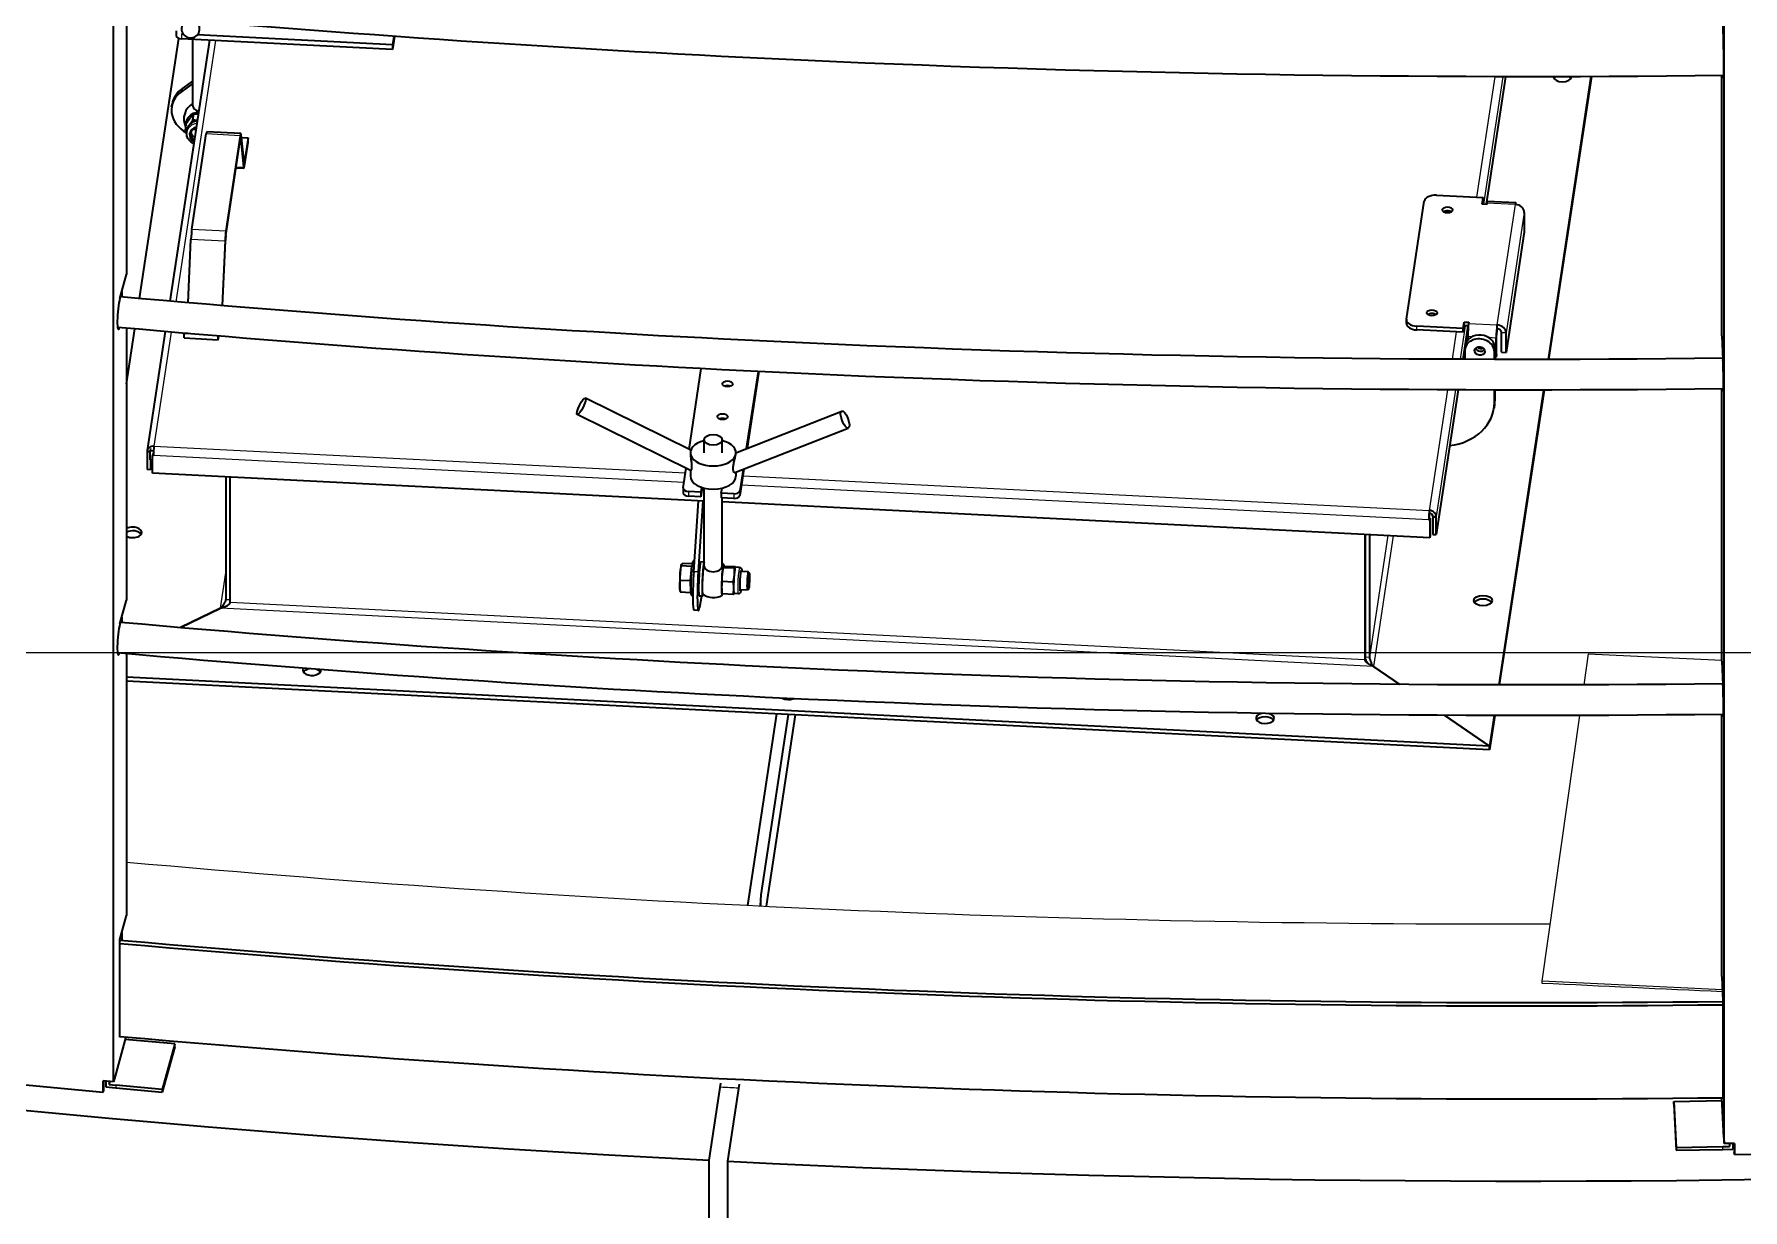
# Model space of a CAD drawing. Header units: millimetres. Extents: x 0 to 42050, y 0 to 29700.
# Drawn here: x 26012 to 26612, y 10709 to 11122 of the extents above; entities that cross this region are included whole.
import ezdxf

# ---------------------------------------------------------------- set-up
doc = ezdxf.new("R2010")
doc.units = ezdxf.units.MM
doc.header["$LTSCALE"] = 50
for name, color, linetype, lineweight in [('Detail Boundary', 7, 'Continuous', 18), ('Visible', 7, 'Continuous', 35), ('Visible Narrow', 7, 'Continuous', 18)]:
    doc.layers.add(name, color=color, linetype=linetype, lineweight=lineweight)
doc.layers.add('P_Cable Ducts (CD)', color=30, linetype='Continuous', lineweight=18, true_color=0xff7f00)

# ---------------------------------------------------------------- blocks, each defined once
blk = doc.blocks.new('2dDetail0')
at = {"layer": 'Detail Boundary', "flags": 128}
blk.add_lwpolyline([(474.534, 168.353), (574.626, 168.353), (574.626, 218.095), (474.534, 218.095), (474.534, 168.353)], dxfattribs=at)

msp = doc.modelspace()

# ---------------------------------------------------------------- linework, layer by layer
at = {"layer": 'P_Cable Ducts (CD)'}
for p, q in [((26557.97, 10904.43), (26556.43, 10893.51)), ((26557.97, 10904.43), (26604.96, 10902.22)), ((26554.91, 10882.74), (26541.74, 10789.41)), ((26605.17, 10786.42), (26541.74, 10789.41)), ((26541.74, 10789.41), (26541.74, 10788.78))]:
    msp.add_line(p, q, dxfattribs=at)
for centre, major_axis, start_param, end_param in [((26534.26, 12619.73), (-3131.29, -4.87), 1.412923, 1.573195), ((26534.29, 12601.77), (-3211.06, -4.99), 1.482327, 1.484259)]:
    msp.add_ellipse(centre, major_axis=major_axis, ratio=0.578098, start_param=start_param, end_param=end_param, dxfattribs=at)
msp.add_open_spline([(26541.74, 10788.78), (26562.9, 10787.79), (26584.05, 10786.8), (26605.2, 10785.81)], degree=3, dxfattribs=at)
at = {"layer": 'Visible'}
for p, q in [((26040.11, 10754.08), (26040.11, 11149.59)), ((26044.74, 11128.77), (26044.74, 11037.56)), ((26605.74, 10732.44), (26605.74, 11127.95)), ((26049.28, 11029.16), (26063.13, 11120.55)), ((26073.84, 11119.88), (26059.95, 11028.23)), ((26062.17, 11123.16), (26062.17, 11121.53)), ((26064.66, 11121.98), (26064, 11122.01)), ((26138.12, 11116.64), (26064, 11120.38)), ((26068.05, 11096.69), (26068.05, 11120.17)), ((26138.12, 11118.27), (26069.56, 11121.73)), ((26138.57, 11121.25), (26138.12, 11118.27)), ((26138.81, 11121.23), (26138.12, 11116.64)), ((26138.12, 11118.27), (26138.12, 11116.64)), ((26528.99, 11107.06), (26522.2, 11062.26)), ((26558.98, 11107.1), (26543.93, 11007.79)), ((26559.18, 11107.1), (26544.13, 11007.79)), ((26604.96, 11016.12), (26604.96, 11107.47)), ((26068.05, 11104.71), (26064.09, 11101.92)), ((26064.23, 11102.84), (26068.05, 11105.53)), ((26060.57, 11096.49), (26060.71, 11097.41)), ((26065.6, 11090.33), (26065.28, 11088.22)), ((26068.26, 11093.98), (26067.94, 11091.87)), ((26065.87, 11087.64), (26066, 11088.49)), ((26067.66, 11053.58), (26072.72, 11086.97)), ((26084.87, 11087.09), (26072.92, 11087.69)), ((26084.67, 11086.36), (26079.61, 11052.98)), ((26079.61, 11051.35), (26084.67, 11084.73)), ((26084.82, 11084.91), (26085.83, 11075.27)), ((26085.98, 11077.08), (26084.97, 11086.72)), ((26085.08, 11085.71), (26087.39, 11085.59)), ((26087.39, 11085.59), (26086.13, 11077.26)), ((26086.13, 11075.63), (26087.39, 11083.96)), ((26087.39, 11083.96), (26087.39, 11085.59)), ((26083.2, 11075.03), (26085.93, 11074.9)), ((26504.79, 11065.46), (26521.13, 11064.63)), ((26520.78, 11062.33), (26521.13, 11064.63)), ((26521.13, 11064.63), (26521.13, 11063.33)), ((26494.18, 11021.95), (26500.46, 11063.36)), ((26522.37, 11062.25), (26520.78, 11062.33)), ((26521.13, 11063.33), (26520.97, 11062.32)), ((26522.44, 11062.71), (26522.37, 11062.25)), ((26532.56, 11062.79), (26522.6, 11063.3)), ((26535.59, 11059.44), (26535.59, 11052.58)), ((26535.59, 11052.58), (26529.18, 11010.25)), ((26066.38, 11027.67), (26067.36, 11049.96)), ((26079.31, 11049.35), (26078.32, 11026.67)), ((26078.46, 11026.67), (26079.46, 11049.53)), ((26042.43, 11029.23), (26044.74, 11037.56)), ((26043.09, 11031.59), (26043.09, 11029.71)), ((26044.74, 11018.76), (26044.74, 10923.25)), ((26044.74, 10999.24), (26047.66, 11018.5)), ((26058.33, 11017.56), (26052, 10975.77)), ((26064.94, 11016.95), (26064.95, 11017)), ((26064.94, 11015.32), (26064.94, 11016.95)), ((26066.36, 11016.88), (26064.94, 11016.95)), ((26494.16, 11020.44), (26494.16, 11021.75)), ((26514.15, 11018.62), (26497.82, 11019.45)), ((26514.15, 11017.31), (26497.82, 11018.14)), ((26515.73, 11019.55), (26513.95, 11007.83)), ((26514.15, 11018.62), (26514.5, 11020.92)), ((26514.5, 11019.62), (26514.15, 11017.31)), ((26514.15, 11017.31), (26514.15, 11018.62)), ((26514.5, 11019.62), (26514.5, 11020.92)), ((26514.5, 11020.92), (26516.1, 11020.84)), ((26515.93, 11019.54), (26514.5, 11019.62)), ((26516.1, 11020.84), (26516.03, 11020.38)), ((26525.99, 11019.88), (26525.99, 11018.57)), ((26527.58, 11010.33), (26527.58, 11017.18)), ((26529.18, 11010.25), (26529.18, 11017.1)), ((26064.94, 11015.32), (26076.9, 11014.71)), ((26076.9, 11014.71), (26076.9, 11015.99)), ((26076.9, 11014.71), (26077.09, 11015.98)), ((26514.74, 11011), (26514.74, 11007.83)), ((26514.99, 11012.89), (26514.78, 11011.51)), ((26515.75, 11015.93), (26515.75, 11014.6)), ((26525.31, 11007.79), (26525.31, 11011.85)), ((26525.71, 11008.57), (26525.71, 11015.42)), ((26525.85, 11009.49), (26525.85, 11016.34)), ((26604.96, 11016.12), (26605.35, 11007.69)), ((26525.1, 11007.79), (26525.1, 11010.47)), ((26525.31, 11008.59), (26525.71, 11008.57)), ((26525.85, 11009.49), (26525.71, 11008.57)), ((26527.58, 11010.33), (26529.18, 11010.25)), ((26242.27, 10976.2), (26246.56, 11004.55)), ((26266.49, 11003.55), (26262.38, 10976.47)), ((26266.62, 11002.81), (26262.65, 10976.57)), ((26266.62, 11003.54), (26266.62, 11002.81)), ((26242.89, 10975.89), (26205.86, 10994.22)), ((26512.32, 10997.08), (26504.62, 10946.26)), ((26525.1, 10992.67), (26525.1, 10997.03)), ((26525.31, 10994.05), (26525.31, 10997.03)), ((26542.3, 10997.03), (26526.61, 10893.48)), ((26542.5, 10997.03), (26526.81, 10893.48)), ((26604.96, 10901.81), (26604.96, 10997.44)), ((26242.81, 10968.79), (26203.02, 10988.48)), ((26258.73, 10975.03), (26295.86, 10989.65)), ((26525.16, 10992.06), (26524.95, 10990.68)), ((26258.4, 10968.02), (26298.2, 10983.7)), ((26051.98, 10975.53), (26051.95, 10975.33)), ((26053.07, 10975.27), (26051.95, 10975.33)), ((26051.95, 10975.33), (26051.95, 10969.12)), ((26053.07, 10975.47), (26051.98, 10975.53)), ((26053.18, 10976.45), (26053.07, 10975.76)), ((26053.07, 10975.76), (26054.22, 10975.7)), ((26053.07, 10972.49), (26053.07, 10975.76)), ((26053.92, 10974.74), (26053.81, 10974.05)), ((26054.18, 10974.72), (26053.92, 10974.74)), ((26242.73, 10974.98), (26242.73, 10974.87)), ((26247.53, 10974.98), (26247.53, 10979.55)), ((26253.93, 10974.98), (26253.93, 10979.55)), ((26258.73, 10974.98), (26258.73, 10974.87)), ((26053.15, 10969.06), (26051.95, 10969.12)), ((26053.81, 10972.45), (26053.07, 10972.49)), ((26053.15, 10972.49), (26053.15, 10969.06)), ((26053.15, 10969.06), (26053.66, 10972.46)), ((26053.81, 10967.84), (26053.81, 10974.05)), ((26053.81, 10974.05), (26054.16, 10974.03)), ((26240.21, 10962.66), (26241.26, 10969.56)), ((26242.73, 10968.83), (26242.73, 10966.82)), ((26261.54, 10969.25), (26260.14, 10960.02)), ((26261.27, 10969.15), (26260.14, 10961.65)), ((26247.53, 10958.05), (26053.81, 10967.84)), ((26079.65, 10966.53), (26079.65, 10923.51)), ((26081.1, 10922.51), (26081.1, 10966.46)), ((26240.21, 10962.56), (26240.21, 10960.92)), ((26246.67, 10962.84), (26246.42, 10961.19)), ((26246.9, 10962.76), (26246.42, 10959.55)), ((26247.53, 10935.09), (26247.53, 10962.58)), ((26253.59, 10960.82), (26253.85, 10962.56)), ((26258.73, 10968.15), (26258.73, 10966.82)), ((26246.42, 10961.19), (26242.03, 10961.41)), ((26246.42, 10959.55), (26242.03, 10959.77)), ((26243.9, 10933.23), (26245.53, 10958.16)), ((26247.13, 10958.08), (26245.49, 10933.15)), ((26246.42, 10961.19), (26246.42, 10959.55)), ((26253.59, 10960.82), (26253.59, 10959.19)), ((26257.97, 10960.6), (26253.59, 10960.82)), ((26257.97, 10958.97), (26253.59, 10959.19)), ((26253.93, 10935.09), (26253.93, 10959.17)), ((26502.4, 10945.18), (26253.93, 10957.73)), ((26502.16, 10952.09), (26502.05, 10951.4)), ((26502.05, 10951.4), (26502.4, 10951.39)), ((26502.16, 10952.09), (26502.51, 10952.08)), ((26502.26, 10953.76), (26502.26, 10954.74)), ((26502.51, 10952.08), (26502.4, 10951.39)), ((26502.4, 10951.39), (26502.4, 10945.18)), ((26502.51, 10952.08), (26502.51, 10945.87)), ((26503.46, 10952.72), (26503.43, 10952.52)), ((26503.43, 10952.52), (26503.43, 10946.32)), ((26503.43, 10952.52), (26504.62, 10952.46)), ((26503.46, 10952.72), (26504.65, 10952.66)), ((26504.62, 10952.46), (26504.65, 10952.66)), ((26504.62, 10946.26), (26504.62, 10952.46)), ((26479.58, 10946.33), (26479.58, 10902.38)), ((26479.72, 10903.3), (26479.72, 10946.33)), ((26479.72, 10946.33), (26479.72, 10903.3)), ((26481.31, 10903.22), (26481.31, 10946.25)), ((26502.51, 10945.87), (26502.4, 10945.18)), ((26503.43, 10946.32), (26504.62, 10946.26)), ((26239.54, 10935.68), (26239.54, 10935.68)), ((26243.09, 10935.1), (26239.61, 10935.27)), ((26243.38, 10935.95), (26240.03, 10936.12)), ((26243.09, 10935.1), (26242.7, 10930.11)), ((26243.32, 10935.56), (26243.09, 10935.1)), ((26244.14, 10936.9), (26243.66, 10936.93)), ((26246.45, 10936.79), (26247.53, 10936.73)), ((26254.29, 10934.93), (26254.3, 10934.96)), ((26254.38, 10934.75), (26258.05, 10934.56)), ((26254.78, 10935.23), (26258.45, 10935.04)), ((26258.57, 10934.81), (26258.54, 10934.92)), ((26260.02, 10934.73), (26258.54, 10934.81)), ((26263.05, 10933.15), (26260.5, 10933.27)), ((26263.44, 10932.72), (26263.06, 10933.14)), ((26239.08, 10926.61), (26239.18, 10926.29)), ((26239.22, 10930.28), (26242.7, 10930.11)), ((26242.7, 10930.11), (26242.74, 10925.96)), ((26253.98, 10929.9), (26257.64, 10929.71)), ((26262.73, 10926.75), (26260.18, 10926.88)), ((26263.16, 10927.14), (26262.74, 10926.76)), ((26042.43, 10914.92), (26044.74, 10923.25)), ((26239.25, 10926.13), (26242.74, 10925.96)), ((26242.74, 10925.96), (26242.86, 10926.21)), ((26243.58, 10924.92), (26243.06, 10924.94)), ((26245.85, 10924.8), (26247.04, 10924.74)), ((26246, 10920.74), (26246.79, 10924.76)), ((26253.83, 10925.86), (26253.89, 10925.66)), ((26253.98, 10925.53), (26257.64, 10925.35)), ((26259.55, 10925.48), (26258.07, 10925.55)), ((26043.09, 10917.28), (26043.09, 10915.4)), ((26063.64, 10913.6), (26077.77, 10920.44)), ((26077.77, 10920.44), (26063.64, 10913.6)), ((26245.59, 10919.61), (26243.99, 10919.69)), ((26044.74, 10904.45), (26044.74, 10812.53)), ((26044.74, 10904.44), (26044.75, 10904.45)), ((26044.75, 10904.45), (26044.74, 10904.44)), ((26482.63, 10899.99), (26491.85, 10893.65)), ((26491.85, 10893.65), (26482.63, 10899.99)), ((26604.96, 10901.81), (26605.35, 10893.38)), ((26523.35, 10871.97), (26044.74, 10896.15)), ((26523.35, 10870.67), (26044.74, 10894.84)), ((26507.64, 10882.79), (26523.35, 10871.97)), ((26523.35, 10871.97), (26507.64, 10882.79)), ((26525.18, 10882.72), (26523.35, 10870.67)), ((26524.98, 10882.72), (26523.35, 10871.97)), ((26604.96, 10791.09), (26604.96, 10883.13)), ((26523.35, 10870.67), (26523.35, 10871.97)), ((26523.35, 10870.67), (26523.35, 10871.97)), ((26267.35, 10818.28), (26267.35, 10815.85)), ((26042.4, 10804.09), (26044.74, 10812.53)), ((26043.09, 10806.57), (26043.09, 10803.83)), ((26042.4, 10769.8), (26042.4, 10804.09)), ((26604.96, 10791.09), (26605.35, 10782.55)), ((26605.35, 10782.55), (26605.35, 10748.26)), ((26044.51, 10769.87), (26040.68, 10756.13)), ((26042.47, 10770.06), (26042.4, 10769.8)), ((26061.65, 10767.39), (26044.26, 10769)), ((26061.65, 10767.39), (26057.21, 10751.43)), ((26061.65, 10766.41), (26057.21, 10750.45)), ((26061.65, 10766.41), (26061.65, 10767.39)), ((26008.12, 10753.13), (26036.56, 10750.49)), ((26040.11, 10754.08), (26036.56, 10754.41)), ((26036.56, 10750.49), (26036.56, 10754.41)), ((26036.75, 10751.17), (26036.75, 10754.39)), ((26037.46, 10754.32), (26037.46, 10752.28)), ((26038.65, 10754.22), (26038.65, 10753.15)), ((26038.65, 10753.15), (26038.94, 10754.19)), ((26038.65, 10753.15), (26041.02, 10752.93)), ((26040.68, 10756.13), (26040.11, 10754.08)), ((26057.21, 10751.43), (26041.02, 10752.93)), ((26036.56, 10750.49), (26036.75, 10751.17)), ((26037.46, 10752.28), (26041.02, 10751.95)), ((26041.02, 10751.95), (26057.21, 10750.45)), ((26057.21, 10751.43), (26057.21, 10750.45)), ((26588.11, 10747.24), (26605.04, 10747.51)), ((26588.11, 10747.24), (26588.86, 10731.08)), ((26588.11, 10746.26), (26588.11, 10747.24)), ((26605.64, 10734.51), (26604.99, 10748.51)), ((26605.35, 10748.26), (26605.34, 10748.52)), ((26588.11, 10746.26), (26588.86, 10730.1)), ((26588.86, 10731.08), (26605.26, 10731.34)), ((26588.86, 10731.08), (26588.86, 10730.1)), ((26588.86, 10730.1), (26605.26, 10730.36)), ((26605.26, 10731.34), (26607.65, 10731.37)), ((26605.26, 10730.36), (26608.85, 10730.41)), ((26605.64, 10734.51), (26605.74, 10732.44)), ((26609.34, 10732.49), (26605.74, 10732.44)), ((26607.6, 10732.47), (26607.65, 10731.37)), ((26607.65, 10732.47), (26607.65, 10731.37)), ((26608.85, 10732.48), (26608.85, 10730.41)), ((26609.31, 10732.49), (26609.31, 10729.27)), ((26609.34, 10728.57), (26609.31, 10729.27)), ((26609.34, 10732.49), (26609.34, 10728.57)), ((26609.34, 10728.57), (26638.13, 10729.02))]:
    msp.add_line(p, q, dxfattribs=at)
at = {"layer": 'Visible', "color": 9, "true_color": 0xc0c0c0}
for p, q in [((26479.94, 10902.18), (26479.93, 10902.06)), ((26277.29, 10888.73), (26277.29, 10888.36)), ((26262.92, 10816.06), (26273.11, 10883.31)), ((26277.04, 10883.11), (26267.44, 10819.76)), ((26279.48, 10882.99), (26269.3, 10815.75)), ((26267.44, 10819.76), (26267.22, 10815.85)), ((26249.36, 10726.55), (26253.45, 10753.58)), ((26259.83, 10753.26), (26255.73, 10726.23)), ((26249.36, 10630.21), (26249.36, 10726.55)), ((26255.73, 10726.23), (26255.73, 10629.89))]:
    msp.add_line(p, q, dxfattribs=at)
at = {"layer": 'Visible'}
for centre, start, end in [((26071.25, 11092.17), 120, 205.31952), ((26250.73, 10930.56), 54.92704, 60), ((26250.73, 10930.56), 234.92704, 299.28967)]:
    msp.add_arc(centre, 6.4, start, end, dxfattribs=at)
at = {"layer": 'Visible', "color": 9, "true_color": 0xc0c0c0}
for centre, major_axis, start_param, end_param in [((26536.67, 12505.05), (-3300, 0), 6.086634, 9.623125), ((26536.67, 12505.05), (-3260, 0), 0, 1.750512), ((26536.67, 10583.01), (3368, 0), 4.072832, 6.462497), ((26536.67, 12601.39), (3260, 0), 4.277038, 4.624141), ((26536.67, 10589.54), (3330.76, 0), 4.074156, 6.383543), ((26536.67, 12601.39), (3260, 0), 4.626104, 4.937875)]:
    msp.add_ellipse(centre, major_axis=major_axis, ratio=0.57735, start_param=start_param, end_param=end_param, dxfattribs=at)
at = {"layer": 'Visible'}
for centre, major_axis, ratio, start_param, end_param in [((26067.2, 11123.89), (-2.67, 1.76), 0.990244, 5.617732, 11.093941), ((26605.35, 11117.1), (0.16, -10.4), 0.02191, 5.89617, 8.809128), ((26064.17, 11121.53), (-2, 0), 0.57735, 0, 1.48353), ((26548.95, 11107.14), (3.2, 0), 0.57735, 3.185089, 6.24728), ((26548.95, 11105.83), (-3.2, 0), 0.57735, 5.556546, 5.921818), ((26548.95, 11105.83), (3.2, 0), 0.57735, 0.361367, 0.734225), ((26071.65, 11094.81), (-11.07, 1.68), 0.81339, 5.579644, 7.426116), ((26071.79, 11095.73), (-11.07, 1.68), 0.81339, 5.579644, 6.283185), ((26070.95, 11090.21), (-5.36, 0.81), 0.81339, 5.009715, 6.487117), ((26071.25, 11096.69), (-3.2, 0), 0.57735, 0, 1.192773), ((26070.58, 11087.8), (-4.58, 0.69), 0.81339, 5.882225, 6.283185), ((26070.58, 11087.8), (4.58, -0.69), 0.81339, 1.920746, 2.740632), ((26070.4, 11086.59), (-3.52, 0.53), 0.81339, 5.175151, 7.391219), ((26070.42, 11086.74), (-3.16, 0.48), 0.81339, 5.231845, 7.334525), ((26070.95, 11090.21), (-3.16, 0.48), 0.81339, 0.741154, 1.05134), ((26070.95, 11090.21), (-3.16, 0.48), 0.81339, 0.741154, 1.05134), ((26070.42, 11086.74), (-3.52, 0.53), 0.81339, 0.026363, 1.108034), ((26072.72, 11083.7), (0.2, 3.99), 0.071162, 0, 0.617278), ((26084.67, 11083.1), (0.2, 3.99), 0.071162, 5.853266, 6.900463), ((26084.67, 11083.1), (0.1, 2), 0.071162, 5.853266, 6.900463), ((26086.13, 11078.89), (-0.1, -2), 0.071162, 5.853266, 6.900463), ((26086.13, 11078.89), (-0.2, -3.99), 0.071162, 5.853266, 6.900463), ((26504.44, 11063.16), (-4, 0), 0.57735, 4.625123, 6.195919), ((26508.62, 11058.97), (1.8, 0), 0.57735, 0.679674, 2.461919), ((26508.62, 11058.97), (-1.8, 0), 0.57735, 3.821266, 5.603511), ((26522.44, 11060.1), (0.16, 3.2), 0.071162, 0, 0.617278), ((26532.4, 11059.6), (0.16, 3.2), 0.071162, 5.661094, 6.900463), ((26532.4, 11059.6), (3.16, -0.48), 0.81339, 0.122638, 1.693435), ((26067.66, 11050.32), (-0.2, -3.99), 0.071162, 3.758871, 4.806068), ((26079.61, 11049.71), (0.2, 3.99), 0.071162, 0.617278, 1.664476), ((26079.61, 11049.71), (-0.1, -2), 0.071162, 3.758871, 4.806068), ((26042.43, 11024.33), (-0.55, -5.97), 0.12943, 3.763083, 6.753085), ((26078.16, 11026.31), (-0.2, -3.99), 0.071162, 1.661386, 1.664476), ((26503.15, 11022.85), (1.8, 0), 0.57735, 0.679674, 2.461919), ((26503.15, 11022.85), (-1.8, 0), 0.57735, 3.821266, 5.603511), ((26498.16, 11021.75), (-4, 0), 0.57735, 6.195919, 7.766715), ((26498.16, 11020.44), (-4, 0), 0.57735, 0, 1.48353), ((26520.13, 11012.11), (5.14, -0.78), 0.81339, 0.122638, 3.141593), ((26516.03, 11017.77), (-0.16, -3.2), 0.071162, 3.758871, 5.329667), ((26525.99, 11017.27), (0.16, 3.2), 0.071162, 0.617278, 2.188074), ((26525.99, 11017.27), (0.08, 1.6), 0.071162, 0.617278, 2.188074), ((26525.99, 11017.27), (3.16, -0.48), 0.81339, 0.122638, 1.693435), ((26525.99, 11017.27), (1.58, -0.24), 0.81339, 0.122638, 1.693435), ((26519.92, 11010.73), (5.14, -0.78), 0.81339, 0.122638, 3.264231), ((26520.13, 11012.11), (-1.78, 0.27), 0.81339, 0.496995, 2.644598), ((26520.13, 11012.11), (1.78, -0.27), 0.81339, 3.638588, 5.78619), ((26520.27, 11013.03), (1.78, -0.27), 0.81339, 4.060013, 5.364765), ((26605.35, 11002.79), (0.09, -6), 0.02191, 5.813725, 8.809128), ((26255.79, 10997.56), (1.8, 0), 0.57735, 0.903785, 2.237807), ((26255.79, 10997.56), (-1.8, 0), 0.57735, 4.045378, 5.3794), ((26505.18, 10993.68), (19.77, -3), 0.81339, 5.046385, 6.405824), ((26505.39, 10995.06), (19.77, -3), 0.81339, 0, 0.122638), ((26254.05, 10986.06), (1.8, 0), 0.57735, 0.903785, 2.237807), ((26254.05, 10986.06), (-1.8, 0), 0.57735, 4.045378, 5.3794), ((26054.37, 10975.41), (-2.37, 0.36), 0.81339, 4.835027, 6.405824), ((26054.37, 10975.41), (0.12, 2.4), 0.071162, 0.617278, 2.188074), ((26250.73, 10974.98), (8, 0), 0.57735, 1.982313, 7.442465), ((26242.21, 10962.56), (-2, 0), 0.57735, 6.195919, 7.766715), ((26250.73, 10966.82), (8, 0), 0.57735, 3.141593, 6.283185), ((26242.21, 10960.92), (-2, 0), 0.57735, 0, 1.48353), ((26258.15, 10961.75), (2, 0), 0.57735, 4.625123, 6.195919), ((26258.15, 10960.12), (2, 0), 0.57735, 4.625123, 6.195919), ((26502.26, 10952.78), (-0.12, -2.4), 0.071162, 3.758871, 5.329667), ((26502.26, 10952.78), (-0.06, -1.2), 0.071162, 3.758871, 5.329667), ((26502.26, 10952.78), (2.37, -0.36), 0.81339, 0.122638, 1.693435), ((26502.26, 10952.78), (1.19, -0.18), 0.81339, 0.122638, 1.693435), ((26046.87, 10947.04), (3.2, 0), 0.57735, 3.9846, 8.581771), ((26046.87, 10945.74), (3.2, 0), 0.57735, 0.361367, 2.298586), ((26239.38, 10931.14), (-0.23, -4.62), 0.071162, 3.338884, 6.085894), ((26243.12, 10930.95), (-0.23, -4.62), 0.071162, 3.246, 6.178778), ((26243.36, 10930.94), (-0.3, -5.99), 0.071162, 3.141593, 6.283185), ((26244.56, 10930.88), (-0.57, -11.19), 0.071162, 4.503488, 6.283185), ((26246.15, 10930.8), (-0.57, -11.19), 0.071162, 4.503488, 6.740229), ((26246.15, 10930.8), (0.3, 5.99), 0.071162, 0, 3.141593), ((26247.35, 10930.73), (0.3, 5.99), 0.071162, 0.251457, 3.540959), ((26247.35, 10930.73), (0.27, 5.42), 0.071162, 0.2103, 3.096842), ((26250.73, 10935.09), (3.2, 0), 0.57735, 3.141593, 6.283185), ((26254.12, 10930.39), (-0.27, -5.42), 0.071162, 2.643998, 6.741274), ((26254.12, 10930.39), (0.23, 4.63), 0.071162, 0.197291, 1.140877), ((26258.3, 10930.18), (0.23, 4.63), 0.071162, 0.093679, 1.140877), ((26258.3, 10930.18), (0.23, 4.63), 0.071162, 0, 0.093679), ((26260.4, 10930.08), (0.18, 3.55), 0.071162, 5.830563, 6.316233), ((26262.89, 10929.95), (-0.16, -3.2), 0.071162, 3.070189, 6.354589), ((26254.12, 10930.39), (0.23, 4.63), 0.071162, 1.140877, 2.188074), ((26254.12, 10930.39), (-0.23, -4.63), 0.071162, 5.329667, 6.085894), ((26258.3, 10930.18), (0.23, 4.63), 0.071162, 1.140877, 2.188074), ((26258.3, 10930.18), (-0.23, -4.63), 0.071162, 5.329667, 6.283185), ((26260.4, 10930.08), (-0.18, -3.55), 0.071162, 6.250137, 6.735807), ((26521.06, 10921.78), (3.2, 0), 0.57735, 0.361367, 2.780226), ((26042.43, 10910.02), (-0.55, -5.97), 0.12943, 3.763083, 6.753085), ((26109.81, 10898.66), (3.2, 0), 0.57735, 2.795012, 6.364992), ((26109.81, 10897.35), (-3.2, 0), 0.57735, 5.000085, 5.921818), ((26109.81, 10897.35), (3.2, 0), 0.57735, 0.361367, 1.018512), ((26605.35, 10888.49), (0.09, -6), 0.02191, 5.813725, 8.809128), ((26277.17, 10890.2), (-3.2, 0), 0.57735, 0.834533, 2.146233), ((26444.53, 10881.75), (3.2, 0), 0.57735, 1.916709, 7.451114), ((26444.53, 10880.44), (3.2, 0), 0.57735, 0.361367, 2.780226), ((26536.67, 12645.48), (3227.8, 0), 0.57735, 4.558654, 4.73367), ((26536.67, 12645.48), (3229.8, 0), 0.57735, 4.55875, 4.733656), ((26536.67, 12612.82), (3229.8, 0), 0.57735, 4.55875, 4.733656)]:
    msp.add_ellipse(centre, major_axis=major_axis, ratio=ratio, start_param=start_param, end_param=end_param, dxfattribs=at)
for centre, major_axis, ratio in [((26508.62, 11060.28), (-1.8, 0), 0.57735), ((26503.15, 11024.16), (-1.8, 0), 0.57735), ((26519.92, 11010.73), (1.78, -0.27), 0.81339), ((26255.79, 10999.2), (-1.8, 0), 0.57735), ((26204.44, 10991.35), (-1.42, -2.87), 0.212656), ((26254.05, 10987.69), (-1.8, 0), 0.57735), ((26297.03, 10986.68), (1.17, -2.98), 0.33777), ((26250.73, 10979.55), (3.2, 0), 0.57735), ((26263.29, 10929.93), (-0.14, -2.8), 0.071162), ((26521.06, 10923.09), (3.2, 0), 0.57735)]:
    msp.add_ellipse(centre, major_axis=major_axis, ratio=ratio, dxfattribs=at)
for points, knots in [([(26605.58, 11107.48), (26498.34, 11106.16), (26390.98, 11107.92), (26202.72, 11116.43), (26121.64, 11121.88), (26041.03, 11129.1)], [4.5386269, 4.5386269, 4.5386269, 4.5386269, 4.6380856, 4.6380856, 4.713714, 4.713714, 4.713714, 4.713714]), ([(26068.33, 11083.56), (26067.91, 11083.76), (26067.52, 11084.02), (26066.82, 11084.64), (26066.53, 11085), (26066.09, 11085.79), (26065.94, 11086.2), (26065.82, 11086.96), (26065.82, 11087.31), (26065.87, 11087.64)], [5.19479, 5.19479, 5.19479, 5.19479, 5.512983, 5.512983, 5.840601, 5.840601, 6.156793, 6.156793, 6.405824, 6.405824, 6.405824, 6.405824]), ([(26605.33, 11008.2), (26498.39, 11006.89), (26391.35, 11008.65), (26203.69, 11017.13), (26122.89, 11022.57), (26042.57, 11029.75)], [4.5386498, 4.5386498, 4.5386498, 4.5386498, 4.6380856, 4.6380856, 4.7136519, 4.7136519, 4.7136519, 4.7136519]), ([(26605.49, 10997.45), (26498.34, 10996.13), (26391.08, 10997.89), (26203.03, 11006.39), (26122.07, 11011.84), (26041.59, 11019.04)], [4.5386393, 4.5386393, 4.5386393, 4.5386393, 4.6380856, 4.6380856, 4.713661, 4.713661, 4.713661, 4.713661]), ([(26242.73, 10974.87), (26242.73, 10974.7), (26242.74, 10974.52), (26242.78, 10973.92), (26242.84, 10973.45), (26242.95, 10972.55), (26243.02, 10972.04), (26243.12, 10971.07), (26243.15, 10970.6), (26243.15, 10969.86), (26243.12, 10969.53), (26243.02, 10969.04), (26242.95, 10968.88), (26242.86, 10968.79), (26242.83, 10968.78), (26242.81, 10968.79)], [1.54267, 1.54267, 1.54267, 1.54267, 1.694843, 1.694843, 2.022068, 2.022068, 2.378652, 2.378652, 2.735236, 2.735236, 3.057187, 3.057187, 3.379138, 3.379138, 3.530816, 3.530816, 3.530816, 3.530816]), ([(26257.76, 10969.47), (26257.76, 10969.86), (26257.81, 10970.32), (26257.96, 10971.29), (26258.07, 10971.79), (26258.28, 10972.67), (26258.4, 10973.13), (26258.54, 10973.74), (26258.58, 10973.93), (26258.66, 10974.27), (26258.68, 10974.42), (26258.72, 10974.67), (26258.73, 10974.78), (26258.73, 10974.86), (26258.73, 10974.86), (26258.73, 10974.87)], [0, 0, 0, 0, 0.356584, 0.356584, 0.713168, 0.713168, 1.040393, 1.040393, 1.204005, 1.204005, 1.367618, 1.367618, 1.53123, 1.53123, 1.54267, 1.54267, 1.54267, 1.54267]), ([(26258.4, 10968.02), (26258.33, 10967.99), (26258.26, 10968), (26258.07, 10968.11), (26257.95, 10968.28), (26257.8, 10968.79), (26257.76, 10969.12), (26257.76, 10969.47)], [4.3833747, 4.3833747, 4.3833747, 4.3833747, 4.5808717, 4.5808717, 4.9028228, 4.9028228, 5.224774, 5.224774, 5.224774, 5.224774]), ([(26260.02, 10934.73), (26260.1, 10934.73), (26260.18, 10934.71), (26260.33, 10934.65), (26260.39, 10934.61), (26260.5, 10934.52), (26260.54, 10934.48), (26260.61, 10934.38), (26260.64, 10934.34), (26260.69, 10934.24), (26260.7, 10934.19), (26260.76, 10934), (26260.77, 10933.89), (26260.8, 10933.61), (26260.82, 10933.45), (26260.82, 10933.26)], [2.1880744, 2.1880744, 2.1880744, 2.1880744, 2.2124149, 2.2124149, 2.239159, 2.239159, 2.2723569, 2.2723569, 2.315961, 2.315961, 2.3871103, 2.3871103, 2.6042686, 2.6042686, 2.8319712, 2.8319712, 2.8319712, 2.8319712]), ([(26260.22, 10926.47), (26260.22, 10926.47), (26260.22, 10926.47), (26260.22, 10926.48), (26260.22, 10926.51), (26260.2, 10926.62), (26260.19, 10926.73), (26260.17, 10927.04), (26260.16, 10927.27), (26260.16, 10927.83), (26260.16, 10928.17), (26260.17, 10928.89), (26260.18, 10929.29), (26260.22, 10930.1), (26260.24, 10930.51), (26260.29, 10931.3), (26260.32, 10931.68), (26260.39, 10932.37), (26260.42, 10932.68), (26260.49, 10933.19), (26260.52, 10933.39), (26260.56, 10933.58), (26260.57, 10933.62), (26260.58, 10933.66), (26260.59, 10933.68), (26260.59, 10933.68)], [5.556411, 5.556411, 5.556411, 5.556411, 5.567855, 5.567855, 5.689087, 5.689087, 5.898013, 5.898013, 6.178376, 6.178376, 6.484762, 6.484762, 6.798511, 6.798511, 7.114258, 7.114258, 7.429623, 7.429623, 7.741646, 7.741646, 8.04116, 8.04116, 8.162576, 8.162576, 8.244516, 8.244516, 8.244516, 8.244516]), ([(26260.5, 10926.87), (26260.5, 10926.85), (26260.5, 10926.83), (26260.45, 10926.53), (26260.41, 10926.31), (26260.33, 10926.04), (26260.3, 10925.97), (26260.22, 10925.83), (26260.2, 10925.79), (26260.12, 10925.7), (26260.06, 10925.64), (26259.89, 10925.54), (26259.8, 10925.5), (26259.65, 10925.48), (26259.6, 10925.48), (26259.55, 10925.48)], [4.6857703, 4.6857703, 4.6857703, 4.6857703, 4.7066457, 4.7066457, 5.0627377, 5.0627377, 5.1962024, 5.1962024, 5.2345859, 5.2345859, 5.2828973, 5.2828973, 5.3149308, 5.3149308, 5.3296671, 5.3296671, 5.3296671, 5.3296671]), ([(26077.77, 10920.44), (26077.97, 10920.58), (26078.16, 10920.76), (26078.46, 10921.11), (26078.58, 10921.27), (26078.9, 10921.75), (26079.1, 10922.07), (26079.31, 10922.46), (26079.34, 10922.53), (26079.53, 10922.91), (26079.65, 10923.23), (26079.65, 10923.51)], [-1, -1, -1, -1, -0.779538, -0.779538, -0.622666, -0.622666, -0.336634, -0.336634, -0.276727, -0.276727, 0, 0, 0, 0]), ([(26077.77, 10920.44), (26078.03, 10920.54), (26078.34, 10920.64), (26078.88, 10920.82), (26079.11, 10920.91), (26079.76, 10921.16), (26080.16, 10921.34), (26080.55, 10921.61), (26080.61, 10921.66), (26080.93, 10921.95), (26081.1, 10922.23), (26081.1, 10922.51)], [-1, -1, -1, -1, -0.779538, -0.779538, -0.622666, -0.622666, -0.336634, -0.336634, -0.276727, -0.276727, 0, 0, 0, 0]), ([(26081.1, 10922.64), (26081.01, 10922.36), (26080.88, 10922.1), (26080.7, 10921.79), (26080.67, 10921.74), (26080.63, 10921.68)], [0.1323411, 0.1323411, 0.1323411, 0.1323411, 0.276727, 0.276727, 0.3086377, 0.3086377, 0.3086377, 0.3086377]), ([(26080.67, 10921.72), (26080.72, 10921.75), (26080.76, 10921.81), (26080.86, 10921.95), (26080.91, 10922.05), (26080.98, 10922.2)], [0, 0, 0, 0, 0.2018416, 0.2018416, 0.4099149, 0.4099149, 0.4099149, 0.4099149]), ([(26605.33, 10893.89), (26498.39, 10892.58), (26391.35, 10894.34), (26203.69, 10902.82), (26122.89, 10908.26), (26042.57, 10915.44)], [4.5386498, 4.5386498, 4.5386498, 4.5386498, 4.6380856, 4.6380856, 4.7136519, 4.7136519, 4.7136519, 4.7136519]), ([(26605.49, 10883.14), (26498.34, 10881.82), (26391.08, 10883.58), (26203.03, 10892.08), (26122.07, 10897.53), (26041.59, 10904.73)], [4.5386393, 4.5386393, 4.5386393, 4.5386393, 4.6380856, 4.6380856, 4.713661, 4.713661, 4.713661, 4.713661]), ([(26479.72, 10903.3), (26479.72, 10902.73), (26479.86, 10902.15), (26480.14, 10901.53), (26480.2, 10901.42), (26480.27, 10901.3), (26480.28, 10901.28), (26480.29, 10901.25)], [0, 0, 0, 0, 0.276727, 0.276727, 0.3366342, 0.3366342, 0.3498028, 0.3498028, 0.3498028, 0.3498028]), ([(26479.72, 10903.3), (26479.72, 10902.73), (26479.92, 10902.18), (26480.21, 10901.56), (26480.26, 10901.45), (26480.35, 10901.29), (26480.38, 10901.22), (26480.41, 10901.16)], [0, 0, 0, 0, 0.276727, 0.276727, 0.3366342, 0.3366342, 0.3722398, 0.3722398, 0.3722398, 0.3722398]), ([(26482.63, 10899.99), (26482.47, 10900.14), (26482.33, 10900.34), (26482.13, 10900.72), (26482.05, 10900.89), (26481.83, 10901.39), (26481.7, 10901.74), (26481.56, 10902.15), (26481.54, 10902.22), (26481.41, 10902.61), (26481.31, 10902.94), (26481.31, 10903.22)], [-1, -1, -1, -1, -0.779538, -0.779538, -0.622666, -0.622666, -0.336634, -0.336634, -0.276727, -0.276727, 0, 0, 0, 0]), ([(26482.63, 10899.99), (26482.4, 10900.11), (26482.13, 10900.24), (26481.63, 10900.48), (26481.41, 10900.59), (26480.81, 10900.9), (26480.43, 10901.12), (26480.08, 10901.43), (26480.03, 10901.49), (26479.73, 10901.8), (26479.58, 10902.1), (26479.58, 10902.38)], [-1, -1, -1, -1, -0.779538, -0.779538, -0.622666, -0.622666, -0.336634, -0.336634, -0.276727, -0.276727, 0, 0, 0, 0])]:
    msp.add_open_spline(points, degree=3, knots=knots, dxfattribs=at)
for points, weights in [([(26066.59, 11089.89), (26065.97, 11089.04), (26065.28, 11088.22)], [1, 1.0379548493, 1]), ([(26065.6, 11090.33), (26066.33, 11091.46), (26066.95, 11092.31)], [1, 1.0379548493, 1]), ([(26067.94, 11091.87), (26067.21, 11090.74), (26066.59, 11089.89)], [1, 1.0379548493, 1]), ([(26066.95, 11092.31), (26067.57, 11093.15), (26068.26, 11093.98)], [1, 1.0379548493, 1]), ([(26069.56, 11091.66), (26068.8, 11091.73), (26067.94, 11091.87)], [1.01822795818, 1.02274875643, 1]), ([(26068.26, 11093.98), (26069.15, 11094.03), (26069.92, 11094.02)], [1, 1.02274875643, 1.01822795818]), ([(26065.28, 11088.22), (26065.57, 11087.71), (26065.84, 11087.27)], [1, 1.01569790766, 1.01841068644]), ([(26239.22, 10930.28), (26238.93, 10932.8), (26239.61, 10935.27)], [1, 1.15470053838, 1]), ([(26239.61, 10935.27), (26239.33, 10935.72), (26240.03, 10936.12)], [1, 1.15470053838, 1]), ([(26253.92, 10932.34), (26254.01, 10933.46), (26254.38, 10934.75)], [1, 1.0379548493, 1]), ([(26254.38, 10934.75), (26254.23, 10934.89), (26254.32, 10935)], [1, 1.0379548493, 1]), ([(26254.32, 10935), (26254.42, 10935.11), (26254.78, 10935.23)], [1, 1.0379548493, 1]), ([(26258.51, 10934.79), (26258.41, 10934.68), (26258.05, 10934.56)], [1, 1.0379548493, 1]), ([(26258.05, 10934.56), (26258.2, 10933.25), (26258.1, 10932.13)], [1, 1.0379548493, 1]), ([(26258.45, 10935.04), (26258.6, 10934.9), (26258.51, 10934.79)], [1, 1.0379548493, 1]), ([(26239.25, 10926.13), (26238.75, 10928.23), (26239.22, 10930.28)], [1, 1.15470053838, 1]), ([(26253.72, 10927.73), (26253.72, 10928.74), (26253.98, 10929.9)], [1, 1.0379548493, 1]), ([(26253.98, 10925.53), (26253.72, 10926.71), (26253.72, 10927.73)], [1, 1.0379548493, 1]), ([(26253.98, 10929.9), (26253.83, 10931.21), (26253.92, 10932.34)], [1, 1.0379548493, 1]), ([(26258.1, 10932.13), (26258.01, 10931), (26257.64, 10929.71)], [1, 1.0379548493, 1]), ([(26257.64, 10929.71), (26257.9, 10928.53), (26257.9, 10927.52)], [1, 1.0379548493, 1]), ([(26257.9, 10927.52), (26257.9, 10926.5), (26257.64, 10925.35)], [1, 1.0379548493, 1]), ([(26239.18, 10926.29), (26239.2, 10926.21), (26239.25, 10926.13)], [1.04182366533, 1.02492897226, 1]), ([(26253.89, 10925.66), (26253.91, 10925.6), (26253.98, 10925.53)], [1.01887024542, 1.01755124591, 1]), ([(26257.64, 10925.35), (26257.98, 10925.45), (26258.08, 10925.55)], [1, 1.03474791488, 1.00587193922])]:
    msp.add_rational_spline(points, weights, degree=2, dxfattribs=at)
msp.add_open_spline([(26081.1, 10922.54), (26081.07, 10922.42), (26081.02, 10922.31), (26080.98, 10922.2)], degree=3, dxfattribs=at)
at = {"layer": 'Visible Narrow'}
for p, q in [((26075.95, 11119.78), (26062.05, 11028.04)), ((26064, 11122.01), (26064, 11120.38)), ((26518.93, 11064.74), (26525.34, 11107.06)), ((26528.05, 11107.06), (26521.27, 11062.31)), ((26064.09, 11101.92), (26064.23, 11102.84)), ((26084.67, 11086.36), (26072.72, 11086.97)), ((26084.67, 11084.73), (26084.67, 11086.36)), ((26084.82, 11084.91), (26084.71, 11084.91)), ((26084.97, 11086.72), (26084.82, 11084.91)), ((26085.83, 11075.27), (26085.98, 11077.08)), ((26085.96, 11077.27), (26086.13, 11077.26)), ((26086.13, 11077.26), (26086.13, 11075.63)), ((26083.26, 11075.4), (26085.83, 11075.27)), ((26532.4, 11062.21), (26522.44, 11062.71)), ((26532.4, 11062.21), (26525.99, 11019.88)), ((26535.59, 11059.44), (26529.18, 11017.1)), ((26067.66, 11053.58), (26079.61, 11052.98)), ((26079.61, 11052.98), (26079.61, 11051.35)), ((26079.31, 11049.35), (26067.36, 11049.96)), ((26079.46, 11049.53), (26079.31, 11049.35)), ((26078.45, 11026.66), (26078.46, 11026.67)), ((26060.44, 11017.38), (26054.37, 10977.37)), ((26497.82, 11018.14), (26497.82, 11019.45)), ((26510.31, 11007.84), (26511.76, 11017.44)), ((26514.8, 11019.6), (26513.01, 11007.83)), ((26516.03, 11020.38), (26525.99, 11019.88)), ((26529.18, 11017.1), (26527.58, 11017.18)), ((26515.75, 11015.93), (26517.37, 11015.85)), ((26522.89, 11015.57), (26525.71, 11015.42)), ((26525.31, 11011.85), (26525.1, 11010.47)), ((26525.71, 11015.42), (26525.85, 11016.34)), ((26502.26, 10954.74), (26508.68, 10997.09)), ((26511.38, 10997.08), (26504.65, 10952.66)), ((26525.31, 10994.05), (26525.1, 10992.67)), ((26054.37, 10977.37), (26241.01, 10967.94)), ((26240.51, 10964.61), (26054.16, 10974.03)), ((26502.05, 10951.4), (26260.68, 10963.6)), ((26261.18, 10966.92), (26502.26, 10954.74)), ((26242.03, 10961.41), (26242.03, 10959.77)), ((26257.97, 10960.6), (26257.97, 10958.97)), ((26260.14, 10961.65), (26260.14, 10960.02)), ((26481.31, 10903.22), (26487.78, 10945.92)), ((26489.57, 10945.83), (26482.63, 10899.99)), ((26077.77, 10920.44), (26079.65, 10932.8)), ((26245.49, 10933.15), (26243.9, 10933.23)), ((26079.65, 10923.51), (26081.1, 10923.44)), ((26081.1, 10922.51), (26479.58, 10902.38)), ((26482.63, 10899.99), (26077.77, 10920.44)), ((26479.58, 10902.38), (26479.72, 10903.3)), ((26479.72, 10903.3), (26481.31, 10903.22)), ((26041.02, 10752.93), (26041.02, 10751.95)), ((26605.26, 10730.36), (26605.26, 10731.34))]:
    msp.add_line(p, q, dxfattribs=at)
for centre, major_axis, ratio, start_param, end_param in [((26070.45, 11086.94), (-4.58, 0.69), 0.81339, 5.062338, 6.283185), ((26070.58, 11087.8), (-3.16, 0.48), 0.81339, 0.207284, 1.05134), ((26259.78, 10930.11), (-0.23, -4.63), 0.071162, 3.141593, 6.283185)]:
    msp.add_ellipse(centre, major_axis=major_axis, ratio=ratio, start_param=start_param, end_param=end_param, dxfattribs=at)

# ---------------------------------------------------------------- block references
at = {"layer": 'Detail Boundary', "xscale": 50, "yscale": 50, "zscale": 50}
msp.add_blockref('2dDetail0', (0, 0), dxfattribs=at)

doc.saveas('drawing.dxf')
